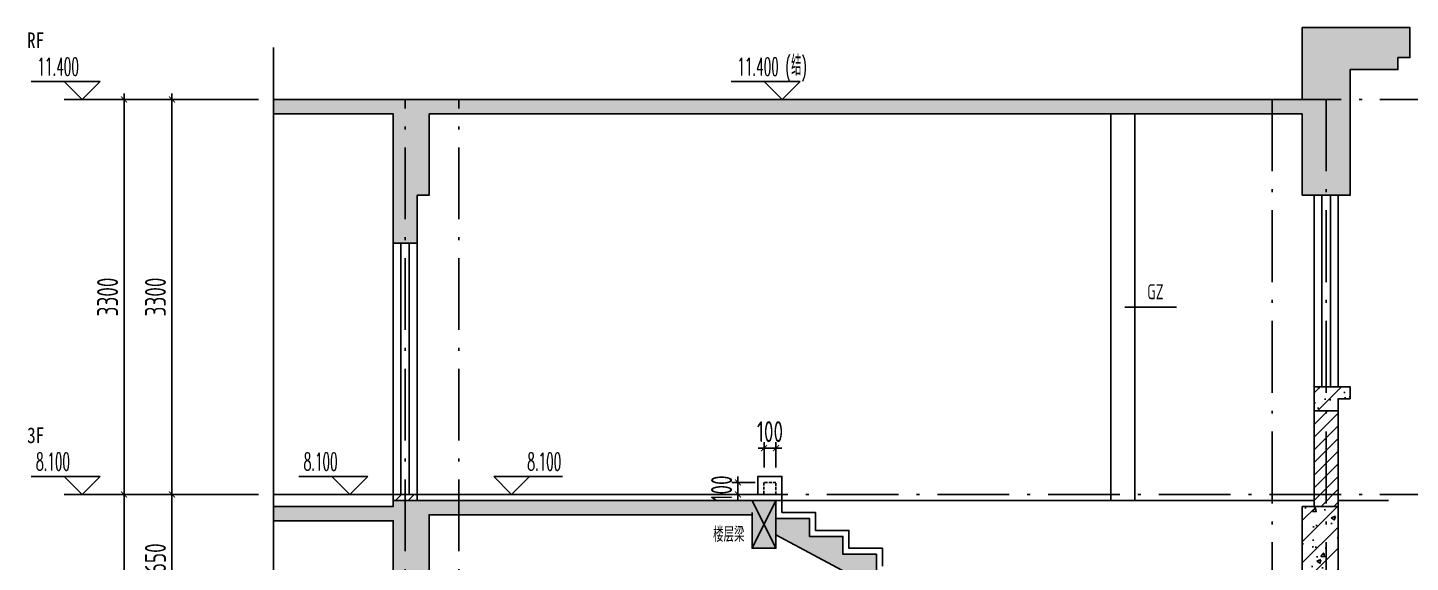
# Model space of a CAD drawing. Extents: x 169490 to 7584583, y -2399407 to 1374371.
# Drawn here: x 614087 to 625647, y 434718 to 439185 of the extents above; entities that cross this region are included whole.
import ezdxf

# ---------------------------------------------------------------- set-up
doc = ezdxf.new("R2010")
doc.units = 0
doc.header["$LTSCALE"] = 100
for name, pattern in [('__DASH', [0.35, 0.25, -0.1]), ('D3轴线点划线', [18.5, 12, -3, 0.5, -3]), ('H3普通虚线', [4.2, 3, -1.2])]:
    doc.linetypes.add(name, pattern=pattern)
doc.layers.get('0').update_dxf_attribs({"linetype": 'CONTINUOUS'})
doc.layers.get('DEFPOINTS').update_dxf_attribs({"linetype": 'CONTINUOUS'})
for name, color, linetype in [('A-DI-S(箭头)', 76, 'CONTINUOUS'), ('A-HATH(填充)', 8, 'CONTINUOUS'), ('A-STAR(楼梯)', 51, 'CONTINUOUS'), ('A-TEXT(房间)', 243, 'CONTINUOUS'), ('C-DOTE', 8, 'D3轴线点划线'), ('DIM_ELEV', 3, 'CONTINUOUS'), ('DIM标注', 7, 'CONTINUOUS'), ('PUB_HATCH', 8, 'CONTINUOUS'), ('PUB_TEXT', 4, 'CONTINUOUS'), ('S-BEAM-LINE2', 4, 'H3普通虚线'), ('TXT', 3, 'CONTINUOUS'), ('WALL', 7, 'CONTINUOUS'), ('WINDOW', 53, 'CONTINUOUS')]:
    doc.layers.add(name, color=color, linetype=linetype)
doc.styles.add('_TCH_DIM', font='SIMPLEX', dxfattribs={"bigfont": 'GBCBIG'})
doc.styles.add('TSSD_Dimension', font='Tssdeng.shx', dxfattribs={"width": 0.7, "bigfont": 'tssdchn.shx'})
doc.styles.add('TSSD_REIN', font='tssdeng.shx', dxfattribs={"width": 0.7, "bigfont": 'hztxt.shx'})
doc.styles.add('黑体', font='simhei.ttf', dxfattribs={"width": 0.7})
doc.dimstyles.new('TSSD_50_50', dxfattribs={"dimtxt": 175, "dimasz": 50, "dimexe": 50, "dimexo": 125, "dimgap": 50, "dimtad": 1, "dimdec": 0, "dimzin": 0, "dimdsep": 46, "dimtxsty": 'TSSD_Dimension', "dimblk": 'ARCHTICK', "dimblk1": 'ARCHTICK', "dimblk2": 'ARCHTICK', "dimcen": 0, "dimdle": 50, "dimclrt": 7, "dimadec": 0, "dimazin": 0, "dimtfac": 1, "dimtdec": 0, "dimtix": 1, "dimtmove": 2, "dimatfit": 3, "dimfxl": 1, "dimtolj": 1, "dimtzin": 0, "dimarcsym": 0})
pattern_1 = [(45, (-746472.44, -310005.49), (-88.388348, 88.388348), []), (50, (-746472.44, -310005.5), (358.63009, -31.37607), [37.5, -412.5]), (355, (-746472.44, -310005.5), (-69.37567, 376.09607), [30, -330]), (100.4514, (-746442.56, -310008.1), (289.25469, 344.71977), [31.870095, -350.57106]), (46.1842, (-746472.44, -309905.5), (533.62052, -82.75951), [56.25, -618.75]), (96.6356, (-746427.97, -309912.4), (467.33135, 487.05894), [47.80514, -525.8565]), (351.1842, (-746472.44, -309905.5), (467.33097, 487.0593), [45, -495]), (21, (-746422.44, -309930.5), (298.453526, -201.309445), [37.5, -412.5]), (326, (-746422.44, -309930.5), (121.65767, 362.57502), [30, -330]), (71.4514, (-746397.57, -309947.26), (420.111314, 161.26525), [31.870095, -350.57106]), (37.5, (-746472.44, -310005.49), (6.079928, 166.446927), [0, -326, 0, -335, 0, -331.25]), (7.5, (-746472.44, -310005.49), (131.534769, 197.205856), [0, -191, 0, -318.5, 0, -126.25]), (327.5, (-746583.94, -310005.49), (266.911218, -11.277436), [0, -125, 0, -390, 0, -517.5]), (317.5, (-746633.94, -310005.5), (291.593085, 50.05249), [0, -162.5, 0, -259, 0, -367.5])]

# ---------------------------------------------------------------- blocks, each defined once
blk = doc.blocks.new('_ARCHTICK')
at = {"const_width": 0.15}
blk.add_lwpolyline([(-0.5, -0.5), (0.5, 0.5)], dxfattribs=at)
blk = doc.blocks.new('*D739')
at = {"layer": 'DEFPOINTS', "color": 0, "ltscale": 10, "transparency": 16777216}
for p in [(620343, 435672), (620243, 435385), (620343, 435385)]:
    blk.add_point(p, dxfattribs=at)
at = {"layer": 'DIM标注', "color": 0, "lineweight": -2, "ltscale": 10, "transparency": 16777216}
for p, q in [((620243, 435510), (620243, 435722)), ((620343, 435510), (620343, 435722)), ((620243, 435672), (620193, 435672)), ((620243, 435672), (620343, 435672)), ((620343, 435672), (620393, 435672))]:
    blk.add_line(p, q, dxfattribs=at)
at = {"layer": 'DIM标注', "color": 0, "lineweight": -2, "ltscale": 10, "transparency": 16777216, "xscale": 50, "yscale": 50, "zscale": 50}
blk.add_blockref('_ARCHTICK', (620243, 435672), dxfattribs=at)
at = {"layer": 'DIM标注', "color": 0, "lineweight": -2, "ltscale": 10, "transparency": 16777216, "xscale": 50, "yscale": 50, "zscale": 50, "rotation": 180}
blk.add_blockref('_ARCHTICK', (620343, 435672), dxfattribs=at)
at = {"layer": 'DIM标注', "color": 7, "ltscale": 10, "transparency": 16777216, "insert": (620293, 435810), "char_height": 175, "attachment_point": 5, "style": 'TSSD_Dimension'}
blk.add_mtext('\\A1;100', dxfattribs=at)
blk = doc.blocks.new('*D740')
at = {"layer": 'DEFPOINTS', "color": 0, "ltscale": 10, "transparency": 16777216}
for p in [(620025, 435385), (620294, 435385), (620294, 435285)]:
    blk.add_point(p, dxfattribs=at)
at = {"layer": 'DIM标注', "color": 0, "lineweight": -2, "ltscale": 10, "transparency": 16777216}
for p, q in [((620169, 435385), (619975, 435385)), ((620025, 435385), (620025, 435435)), ((620025, 435285), (620025, 435385)), ((620169, 435285), (619975, 435285)), ((620025, 435285), (620025, 435235))]:
    blk.add_line(p, q, dxfattribs=at)
at = {"layer": 'DIM标注', "color": 0, "lineweight": -2, "ltscale": 10, "transparency": 16777216, "xscale": 50, "yscale": 50, "zscale": 50}
for p, rotation in [((620025, 435385), 270), ((620025, 435285), 90)]:
    blk.add_blockref('_ARCHTICK', p, dxfattribs=dict(at, rotation=rotation))
at = {"layer": 'DIM标注', "color": 7, "ltscale": 10, "transparency": 16777216, "insert": (619888, 435335), "char_height": 175, "attachment_point": 5, "rotation": 90, "style": 'TSSD_Dimension'}
blk.add_mtext('\\A1;100', dxfattribs=at)
blk = doc.blocks.new('*D741')
at = {"layer": 'DEFPOINTS', "color": 0, "ltscale": 10, "transparency": 16777216}
for p in [(614893, 438585), (616143, 438585), (616143, 435285)]:
    blk.add_point(p, dxfattribs=at)
at = {"layer": 'DIM标注', "color": 0, "lineweight": -2, "ltscale": 10, "transparency": 16777216}
for p, q in [((616018, 438585), (614843, 438585)), ((614893, 435235), (614893, 438635)), ((616018, 435285), (614843, 435285))]:
    blk.add_line(p, q, dxfattribs=at)
at = {"layer": 'DIM标注', "color": 0, "lineweight": -2, "ltscale": 10, "transparency": 16777216, "xscale": 50, "yscale": 50, "zscale": 50}
for p, rotation in [((614893, 438585), 90), ((614893, 435285), 270)]:
    blk.add_blockref('_ARCHTICK', p, dxfattribs=dict(at, rotation=rotation))
at = {"layer": 'DIM标注', "color": 7, "ltscale": 10, "transparency": 16777216, "insert": (614755, 436935), "char_height": 175, "attachment_point": 5, "rotation": 90, "style": 'TSSD_Dimension'}
blk.add_mtext('\\A1;3300', dxfattribs=at)
blk = doc.blocks.new('*D742')
at = {"layer": 'DEFPOINTS', "color": 0, "ltscale": 10, "transparency": 16777216}
for p in [(614893, 435285), (616143, 435285), (616143, 431985)]:
    blk.add_point(p, dxfattribs=at)
at = {"layer": 'DIM标注', "color": 0, "lineweight": -2, "ltscale": 10, "transparency": 16777216}
for p, q in [((616018, 435285), (614843, 435285)), ((614893, 431935), (614893, 435335)), ((616018, 431985), (614843, 431985))]:
    blk.add_line(p, q, dxfattribs=at)
at = {"layer": 'DIM标注', "color": 0, "lineweight": -2, "ltscale": 10, "transparency": 16777216, "xscale": 50, "yscale": 50, "zscale": 50}
for p, rotation in [((614893, 435285), 90), ((614893, 431985), 270)]:
    blk.add_blockref('_ARCHTICK', p, dxfattribs=dict(at, rotation=rotation))
at = {"layer": 'DIM标注', "color": 7, "ltscale": 10, "transparency": 16777216, "insert": (614755, 433635), "char_height": 175, "attachment_point": 5, "rotation": 90, "style": 'TSSD_Dimension'}
blk.add_mtext('\\A1;3300', dxfattribs=at)
blk = doc.blocks.new('*D748')
at = {"layer": 'DEFPOINTS', "color": 0, "ltscale": 10, "transparency": 16777216}
for p in [(615293, 435285), (616143, 435285), (616143, 433635)]:
    blk.add_point(p, dxfattribs=at)
at = {"layer": 'DIM标注', "color": 0, "lineweight": -2, "ltscale": 10, "transparency": 16777216}
for p, q in [((616018, 435285), (615243, 435285)), ((615293, 433585), (615293, 435335)), ((616018, 433635), (615243, 433635))]:
    blk.add_line(p, q, dxfattribs=at)
at = {"layer": 'DIM标注', "color": 0, "lineweight": -2, "ltscale": 10, "transparency": 16777216, "xscale": 50, "yscale": 50, "zscale": 50}
for p, rotation in [((615293, 435285), 90), ((615293, 433635), 270)]:
    blk.add_blockref('_ARCHTICK', p, dxfattribs=dict(at, rotation=rotation))
at = {"layer": 'DIM标注', "color": 7, "ltscale": 10, "transparency": 16777216, "insert": (615155, 434460), "char_height": 175, "attachment_point": 5, "rotation": 90, "style": 'TSSD_Dimension'}
blk.add_mtext('\\A1;150X11=1650', dxfattribs=at)
blk = doc.blocks.new('*D749')
at = {"layer": 'DEFPOINTS', "color": 0, "ltscale": 10, "transparency": 16777216}
for p in [(615293, 438585), (616143, 438585), (616143, 435285)]:
    blk.add_point(p, dxfattribs=at)
at = {"layer": 'DIM标注', "color": 0, "lineweight": -2, "ltscale": 10, "transparency": 16777216}
for p, q in [((616018, 438585), (615243, 438585)), ((615293, 435235), (615293, 438635)), ((616018, 435285), (615243, 435285))]:
    blk.add_line(p, q, dxfattribs=at)
at = {"layer": 'DIM标注', "color": 0, "lineweight": -2, "ltscale": 10, "transparency": 16777216, "xscale": 50, "yscale": 50, "zscale": 50}
for p, rotation in [((615293, 438585), 90), ((615293, 435285), 270)]:
    blk.add_blockref('_ARCHTICK', p, dxfattribs=dict(at, rotation=rotation))
at = {"layer": 'DIM标注', "color": 7, "ltscale": 10, "transparency": 16777216, "insert": (615155, 436935), "char_height": 175, "attachment_point": 5, "rotation": 90, "style": 'TSSD_Dimension'}
blk.add_mtext('\\A1;3300', dxfattribs=at)

msp = doc.modelspace()

# ---------------------------------------------------------------- hatches: boundary and pattern name
at = {"layer": 'A-HATH(填充)'}
h = msp.add_hatch(dxfattribs=at)
h.set_pattern_fill('钢筋混凝土', color=256, scale=50, style=0)
h.set_pattern_definition(pattern_1)
edge = h.paths.add_edge_path()
edge.add_line((616142.7, 438585.1), (616142.7, 438465.1))
edge.add_line((616142.7, 438465.1), (617142.7, 438465.1))
edge.add_line((617142.7, 438465.1), (617142.7, 437385.1))
edge.add_line((617142.7, 437385.1), (617342.7, 437385.1))
edge.add_line((617342.7, 437385.1), (617342.7, 437785.1))
edge.add_line((617342.7, 437785.1), (617442.7, 437785.1))
edge.add_line((617442.7, 437785.1), (617442.7, 438465.1))
edge.add_line((617442.7, 438465.1), (624742.7, 438465.1))
edge.add_line((624742.7, 438465.1), (624742.7, 437785.1))
edge.add_line((624742.7, 437785.1), (625142.7, 437785.1))
edge.add_line((625142.7, 437785.1), (625142.7, 438835.1))
edge.add_line((625142.7, 438835.1), (625542.7, 438835.1))
edge.add_line((625542.7, 438835.1), (625542.7, 438935.1))
edge.add_line((625542.7, 438935.1), (625642.7, 438935.1))
edge.add_line((625642.7, 438935.1), (625642.7, 439185.1))
edge.add_line((625642.7, 439185.1), (624742.7, 439185.1))
edge.add_line((624742.7, 439185.1), (624742.7, 438585.1))
edge.add_line((624742.7, 438585.1), (616142.7, 438585.1))
h = msp.add_hatch(dxfattribs=at)
h.set_pattern_fill('钢筋混凝土', color=256, scale=50, style=0)
h.set_pattern_definition([(45, (-742340.04, -329653.47), (-88.388348, 88.388348), []), (50, (-742340.04, -329653.47), (358.63009, -31.37607), [37.5, -412.5]), (355, (-742340.04, -329653.47), (-69.37567, 376.09607), [30, -330]), (100.4514, (-742310.16, -329656.08), (289.25469, 344.71977), [31.870095, -350.57106]), (46.1842, (-742340.04, -329553.47), (533.62052, -82.75951), [56.25, -618.75]), (96.6356, (-742295.57, -329560.36), (467.33135, 487.05894), [47.80514, -525.8565]), (351.1842, (-742340.04, -329553.47), (467.33097, 487.0593), [45, -495]), (21, (-742290.04, -329578.47), (298.453526, -201.309445), [37.5, -412.5]), (326, (-742290.04, -329578.47), (121.65767, 362.57502), [30, -330]), (71.4514, (-742265.17, -329595.24), (420.111314, 161.26525), [31.870095, -350.57106]), (37.5, (-742340.04, -329653.47), (6.079928, 166.446927), [0, -326, 0, -335, 0, -331.25]), (7.5, (-742340.04, -329653.47), (131.534769, 197.205856), [0, -191, 0, -318.5, 0, -126.25]), (327.5, (-742451.54, -329653.47), (266.911218, -11.277436), [0, -125, 0, -390, 0, -517.5]), (317.5, (-742501.54, -329653.47), (291.593085, 50.05249), [0, -162.5, 0, -259, 0, -367.5])])
h.paths.add_polyline_path([(624842.7, 436185.1), (625142.7, 436185.1), (625142.7, 436085.1), (625042.7, 436085.1), (625042.7, 435985.1), (624842.7, 435985.1)])
h = msp.add_hatch(dxfattribs=at)
h.set_pattern_fill('钢筋混凝土', color=256, scale=50, style=0)
h.set_pattern_definition(pattern_1)
h.paths.add_polyline_path([(624742.7, 433585.1), (624742.7, 433685.1), (624842.7, 433685.1), (624842.7, 433465.1), (624642.7, 433465.1), (623342.7, 433465.1), (623342.7, 433185.1), (623142.7, 433185.1), (623142.7, 433448.9), (620342.7, 434948.9), (620342.7, 434835.1), (620142.7, 434835.1), (620142.7, 435115.1), (617442.7, 435115.1), (617442.7, 434485.1), (617342.7, 434485.1), (617342.7, 434085.1), (617142.7, 434085.1), (617142.7, 435065.1), (616142.7, 435065.1), (616142.7, 435185.1), (617142.7, 435185.1), (617142.7, 435235.1), (620342.7, 435235.1), (620342.7, 435085.1), (620622.7, 435085.1), (620622.7, 434935.1), (620902.7, 434935.1), (620902.7, 434785.1), (621182.7, 434785.1), (621182.7, 434635.1), (621462.7, 434635.1), (621462.7, 434485.1), (621742.7, 434485.1), (621742.7, 434335.1), (622022.7, 434335.1), (622022.7, 434185.1), (622302.7, 434185.1), (622302.7, 434035.1), (622582.7, 434035.1), (622582.7, 433885.1), (622862.7, 433885.1), (622862.7, 433735.1), (623142.7, 433735.1), (623142.7, 433585.1)])
h = msp.add_hatch(dxfattribs=at)
h.set_pattern_fill('钢筋混凝土', color=256, scale=50, style=0)
h.set_pattern_definition(pattern_1)
h.paths.add_polyline_path([(624742.7, 435185.1), (624742.7, 434485.3), (625142.7, 434485.3), (625142.7, 434585.3), (625042.7, 434585.3), (625042.7, 435185.1)])
at = {"layer": 'PUB_HATCH'}
h = msp.add_hatch(dxfattribs=at)
h.set_pattern_fill('普通砖', color=256, scale=30, style=0)
h.set_pattern_definition([(45, (-742340.04, -329599.614), (-53.0330298, 53.0330298), [])])
h.paths.add_polyline_path([(624842.7, 435985.1), (625042.7, 435985.1), (625042.7, 435185.1), (624842.7, 435185.1)])
h = msp.add_hatch(dxfattribs=at)
h.set_pattern_fill('普通砖', color=256, scale=30, style=0)
h.set_pattern_definition([(45, (-743540.04, -326299.614), (-53.0330298, 53.0330298), [])])
h.paths.add_polyline_path([(617342.7, 435285.1), (617142.7, 435285.1), (617142.7, 435235.1), (617342.7, 435235.1)])

# ---------------------------------------------------------------- linework, layer by layer
at = {"ltscale": 10}
for p, q in [((623142.7, 435235.1), (623142.7, 438465.1)), ((623342.7, 435235.1), (623342.7, 438465.1)), ((620342.7, 435235.1), (624842.7, 435235.1)), ((625042.7, 435235.1), (625464.9, 435235.1))]:
    msp.add_line(p, q, dxfattribs=at)
at = {"layer": 'A-DI-S(箭头)'}
msp.add_lwpolyline([(616142.7, 439018.8), (616142.7, 433848.2), (616247.7, 433810), (616037.7, 433772.9), (616142.7, 433735.7), (616142.7, 426565.8)], dxfattribs=at)
at = {"layer": 'A-STAR(楼梯)'}
for points in [[(620392.7, 435285.1), (620392.7, 435435.1), (620192.7, 435435.1), (620192.7, 435285.1)], [(617142.7, 435285.1), (616142.7, 435285.1)], [(617342.7, 435285.1), (620392.7, 435285.1), (620392.7, 435135.1), (620672.7, 435135.1), (620672.7, 434985.1), (620952.7, 434985.1), (620952.7, 434835.1), (621232.7, 434835.1), (621232.7, 434685.1)]]:
    msp.add_lwpolyline(points, dxfattribs=at)
at = {"layer": 'C-DOTE', "ltscale": 0.5}
for p, q in [((616142.7, 438585.1), (626056.1, 438585.1)), ((617242.7, 426485.1), (617242.7, 438585.1)), ((617692.7, 426485.1), (617692.7, 438585.1)), ((624492.7, 438585.1), (624492.7, 426485.1)), ((624942.7, 438585.1), (624942.7, 426485.1)), ((616142.7, 435285.1), (626056.1, 435285.1))]:
    msp.add_line(p, q, dxfattribs=at)
at = {"layer": 'DIM_ELEV'}
for p, q in [((614692.7, 438735.1), (614116.2, 438735.1)), ((614542.7, 438585.1), (614392.7, 438735.1)), ((614542.7, 438585.1), (614692.7, 438735.1)), ((620544.2, 438735.1), (619967.7, 438735.1)), ((620394.2, 438585.1), (620244.2, 438735.1)), ((620394.2, 438585.1), (620544.2, 438735.1)), ((614892.7, 438585.1), (614392.7, 438585.1)), ((614692.7, 435435.1), (614116.2, 435435.1)), ((614542.7, 435285.1), (614392.7, 435435.1)), ((614542.7, 435285.1), (614692.7, 435435.1)), ((616930.1, 435435.1), (616353.6, 435435.1)), ((616780.1, 435285.1), (616630.1, 435435.1)), ((616780.1, 435285.1), (616930.1, 435435.1)), ((618132.9, 435285.1), (617982.9, 435435.1)), ((617982.9, 435435.1), (618559.4, 435435.1)), ((618132.9, 435285.1), (618282.9, 435435.1)), ((614892.7, 435285.1), (614392.7, 435285.1))]:
    msp.add_line(p, q, dxfattribs=at)
at = {"layer": 'S-BEAM-LINE2', "ltscale": 10}
for p, q in [((620142.7, 435235.1), (620342.7, 434835.1)), ((620142.7, 434835.1), (620342.7, 435235.1))]:
    msp.add_line(p, q, dxfattribs=at)
at = {"layer": 'S-BEAM-LINE2'}
msp.add_lwpolyline([(620142.7, 435235.1), (620342.7, 435235.1), (620342.7, 434835.1), (620142.7, 434835.1)], close=True, dxfattribs=at)
at = {"layer": 'TXT', "ltscale": 10}
msp.add_line((623260.8, 436850.1), (623690.3, 436850.1), dxfattribs=at)
at = {"layer": 'WALL'}
for points in [[(616142.7, 438585.1), (616142.7, 438465.1), (617142.7, 438465.1), (617142.7, 437385.1), (617342.7, 437385.1), (617342.7, 437785.1), (617442.7, 437785.1), (617442.7, 438465.1), (624742.7, 438465.1), (624742.7, 437785.1), (625142.7, 437785.1), (625142.7, 438835.1), (625542.7, 438835.1), (625542.7, 438935.1), (625642.7, 438935.1), (625642.7, 439185.1), (624742.7, 439185.1), (624742.7, 438585.1), (616142.7, 438585.1)], [(617142.7, 434085.1), (617142.7, 435065.1), (616142.7, 435065.1), (616142.7, 435185.1), (617142.7, 435185.1), (617142.7, 435235.1), (620342.7, 435235.1), (620342.7, 435085.1), (620622.7, 435085.1), (620622.7, 434935.1), (620902.7, 434935.1), (620902.7, 434785.1), (621182.7, 434785.1), (621182.7, 434635.1)], [(623142.7, 433448.9), (620342.7, 434948.9), (620342.7, 434835.1), (620142.7, 434835.1), (620142.7, 435115.1), (617442.7, 435115.1), (617442.7, 434485.1)]]:
    msp.add_lwpolyline(points, dxfattribs=at)
for points in [[(624842.7, 436185.1), (625142.7, 436185.1), (625142.7, 436085.1), (625042.7, 436085.1), (625042.7, 435985.1), (624842.7, 435985.1)], [(624842.7, 435985.1), (625042.7, 435985.1), (625042.7, 435185.1), (624842.7, 435185.1)], [(617342.7, 435285.1), (617142.7, 435285.1), (617142.7, 435235.1), (617342.7, 435235.1)], [(624742.7, 435185.1), (624742.7, 434485.3), (625142.7, 434485.3), (625142.7, 434585.3), (625042.7, 434585.3), (625042.7, 435185.1)]]:
    msp.add_lwpolyline(points, close=True, dxfattribs=at)
at = {"layer": 'WALL', "linetype": '__DASH'}
msp.add_lwpolyline([(620342.7, 435285.1), (620342.7, 435385.1), (620242.7, 435385.1), (620242.7, 435285.1)], dxfattribs=at)
at = {"layer": 'WINDOW'}
for p, q in [((624842.7, 437785.1), (624842.7, 436185.1)), ((624907.7, 437785.1), (624907.7, 436185.1)), ((624977.7, 437785.1), (624977.7, 436185.1)), ((625042.7, 437785.1), (625042.7, 436185.1)), ((617142.7, 437385.1), (617142.7, 435285.1)), ((617207.7, 437385.1), (617207.7, 435285.1)), ((617277.7, 437385.1), (617277.7, 435285.1)), ((617342.7, 437385.1), (617342.7, 435285.1))]:
    msp.add_line(p, q, dxfattribs=at)

# ---------------------------------------------------------------- texts
at = {"layer": 'A-TEXT(房间)', "style": '黑体', "width": 0.8}
for s, p in [('RF', (614081.6, 439013.9)), ('3F', (614082.2, 435713.9))]:
    msp.add_text(s, height=131.43, dxfattribs=at).set_placement(p)
at = {"layer": 'PUB_TEXT', "style": '_TCH_DIM'}
for s, height, width, p in [('11.400', 148.75, 0.494118, (614168.4, 438785.1)), ('11.400', 148.75, 0.494118, (620019.9, 438785.1)), ('(', 148.8, 0.494118, (620420.9, 438785.1)), ('结', 168.8, 0.7, (620469.9, 438785.1)), (')', 148.8, 0.494118, (620555.9, 438785.1)), ('8.100', 148.75, 0.494118, (614157.2, 435485.1)), ('8.100', 148.75, 0.494118, (616394.6, 435485.1)), ('8.100', 148.75, 0.494118, (618264.4, 435485.1))]:
    msp.add_text(s, height=height, dxfattribs=dict(at, width=width)).set_placement(p)
at = {"layer": 'TXT', "ltscale": 10, "style": 'TSSD_REIN', "width": 0.7}
for s, p in [('GZ', (623447.1, 436916.1)), ('楼层梁', (619817.4, 434888.5))]:
    msp.add_text(s, height=125, dxfattribs=at).set_placement(p)

# ---------------------------------------------------------------- dimensions: what is measured, and where the dimension line sits
at = {"layer": 'DIM标注', "ltscale": 10}
for p1, p2, distance, picture, middle in [((616142.7, 435285.1), (616142.7, 438585.1), 1250, '*D741', (614755.2, 436935.1)), ((616142.7, 435285.1), (616142.7, 438585.1), 850, '*D749', (615155.2, 436935.1)), ((620242.7, 435385.1), (620342.7, 435385.1), 287.4, '*D739', (620292.7, 435809.9)), ((620293.7, 435285.1), (620293.7, 435385.1), 268.5, '*D740', (619887.8, 435335.1)), ((616142.7, 431985.1), (616142.7, 435285.1), 1250, '*D742', (614755.2, 433635.1))]:
    dim = msp.add_aligned_dim(p1=p1, p2=p2, distance=distance, dimstyle='TSSD_50_50', dxfattribs=at)
    dim.commit()
    dim.dimension.update_dxf_attribs({"geometry": picture, "text_midpoint": middle})
dim = msp.add_aligned_dim(p1=(616142.7, 433635.1), p2=(616142.7, 435285.1), distance=850, text='150X11=1650', dimstyle='TSSD_50_50', dxfattribs=at)
dim.commit()
dim.dimension.update_dxf_attribs({"geometry": '*D748', "text_midpoint": (615155.2, 434460.1)})

doc.saveas('drawing.dxf')
